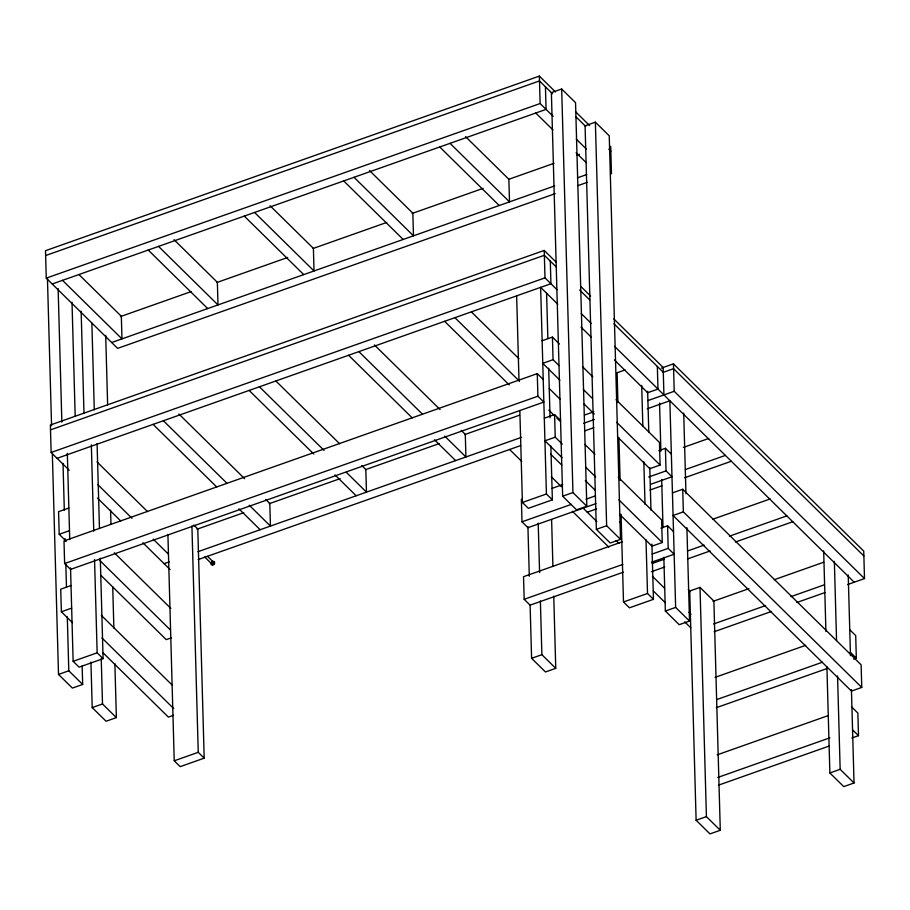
<?xml version="1.0" encoding="UTF-8"?>
<svg xmlns="http://www.w3.org/2000/svg" width="910" height="910" viewBox="0 0 910 910"><rect width="100%" height="100%" fill="white"/><g stroke="black" fill="none" stroke-linecap="round" stroke-linejoin="round"><path stroke-width="1.36" d="M555.43 91.921L539.357 76.099L45.5 250.694L46.262 278.13L117.629 348.371L555.271 193.637M45.636 255.539L539.482 80.933L552.495 93.73M561.675 89.009L551.38 92.638L562.653 496.2L576.53 509.85L586.813 506.21L575.541 102.659L561.675 89.009L572.947 492.56L586.813 506.21M46.262 278.13L540.119 103.535L553.121 116.332M52.211 283.988L546.068 109.393L545.431 86.791M595.367 122.168L585.073 125.807L596.346 529.358L610.223 543.02L620.518 539.38L609.245 135.829L595.367 122.168L606.64 525.73L620.518 539.38M120.416 316.6L191.35 291.53M216.773 282.532L287.708 257.462M313.142 248.464L386.75 222.438M412.173 213.452L483.108 188.37M508.542 179.384L554.042 163.299M576.792 155.257L579.477 154.313M111.68 342.513L554.679 185.902M577.429 177.848L586.791 174.538M578.021 185.594L587.382 182.284M556.317 262.33L544.226 250.432L50.368 425.027L51.131 452.463L69.206 470.242M50.505 429.873L544.362 255.278L556.454 267.176M51.131 452.463L544.988 277.868L557 289.687M57.08 458.322L550.937 283.727L550.3 261.125M68.864 508.053L58.57 511.693L59.207 534.295L66.271 541.245M542.133 340.727L552.427 337.098L559.491 344.048M59.207 534.295L69.49 530.655M559.115 365.661L553.053 359.689L542.769 363.329L559.934 380.232M537.275 373.623L63.996 540.938L64.633 563.54L70.57 569.398L543.85 402.072L537.901 396.214L537.275 373.623L543.225 379.47M64.633 563.54L537.901 396.214M625.102 369.915L617.105 372.747L617.935 402.459M196.947 529.245L243.789 512.683M269.224 503.696L340.158 478.614M365.581 469.628L439.189 443.602M464.623 434.605L519.496 415.21M661.399 368.106L673.445 363.852L863.738 551.13L864.5 578.578L847.54 584.573M662.867 372.474L673.582 368.686L863.874 555.976M71.025 585.539L60.742 589.179L61.368 611.77L72.481 622.702M544.305 418.213L554.588 414.573L560.651 420.545M164.118 563.665L169.26 561.857M197.914 551.722L521.555 437.3M584.413 415.074L593.775 411.775M647.272 392.858L657.976 389.07L657.338 366.48M198.175 559.582L520.713 445.559M583.617 423.321L594.321 419.533M647.863 400.605L674.208 391.289L864.5 578.578M61.368 611.77L71.662 608.13M562.289 444.137L555.225 437.175L544.931 440.815L562.096 457.707M584.504 430.953L593.843 427.654M647.192 408.795L669.862 400.775L675.641 607.402L689.518 621.052L679.224 624.692L665.346 611.031L663.845 557.273M552.051 488.374L562.721 484.609M658.738 450.655L665.415 448.3L671.353 454.147M73.141 661.308L97.154 652.811L103.092 658.669L79.09 667.155L73.141 661.308L70.536 567.92M522.408 502.468L546.421 493.982L552.37 499.829L528.357 508.326L522.408 502.468L519.837 410.501M683.387 447.424L708.731 438.461M58.513 674.435L68.796 670.795L82.674 684.445L72.391 688.085L58.513 674.435L52.359 454.181M562.653 496.2L572.947 492.56M171.387 637.819L166.246 639.639L100.612 575.04M616.047 399.706L659.466 442.442L660.091 465.044L649.808 468.684L617.492 436.88M521.373 499.226L521.999 521.817L571.355 504.379M586.017 499.192L595.356 495.882M648.705 477.022L666.04 470.891L671.989 476.749L650.65 484.291M685.355 469.549L725.372 455.409M595.97 503.628L527.948 527.675L521.999 521.817M587.28 512.182L596.607 508.883M649.956 490.024L661.968 485.781M684.639 477.761L731.31 461.256M672.444 492.89L682.728 489.25L861.122 664.835L861.759 687.437L851.464 691.077L673.07 515.492L683.364 511.852L861.759 687.437M92.206 707.593L102.5 703.965L116.378 717.615L106.083 721.255L92.206 707.593L90.943 662.127M596.346 529.358L606.64 525.73M622.224 541.814L523.534 576.701L524.171 599.303L530.109 605.15L623.475 572.151M660.91 528.141L667.576 525.775L673.525 531.633M712.837 519.223L770.178 498.942M173.548 715.306L168.407 717.125L102.773 652.527M618.208 477.193L661.627 519.928L662.264 542.531L651.969 546.159L619.653 514.355M524.171 599.303L622.861 564.405M652.197 554.042L668.202 548.377L674.151 554.236L651.48 562.243M652.117 563.506L664.118 559.263M688.119 550.777L704.124 545.113M729.467 536.161L786.82 515.879M651.389 571.719L664.732 566.998M687.403 558.99L710.073 550.971M735.416 542.007L792.758 521.737M174.231 760.806L198.243 752.308L204.193 758.166L180.18 766.652L174.231 760.806L167.906 534.409M623.498 601.965L647.51 593.479L653.46 599.326L629.447 607.823L623.498 601.965L621.052 514.241M700.006 587.394L689.723 591.034L696.116 820.251L709.993 833.901L720.288 830.273L713.884 601.044L700.006 587.394L706.41 816.611L720.288 830.273M531.599 658.328L541.882 654.688L555.76 668.338L545.477 671.978L531.599 658.328L530.098 604.558M665.346 611.031L675.641 607.402M712.928 601.385L748.941 588.656M774.285 579.693L823.63 562.255M713.565 623.987L765.572 605.594M790.915 596.641L824.255 584.846M714.168 631.722L771.521 611.452M796.864 602.488L824.869 592.592M715.055 677.359L805.748 645.292M717.012 699.483L822.378 662.23M716.295 707.696L826.997 668.554M853.671 659.124L856.333 658.18L855.707 635.589L849.758 629.731M717.216 754.834L827.918 715.704M717.842 777.436L829.874 737.828M718.456 785.171L829.158 746.041M851.828 738.021L858.494 735.667L857.868 713.065L851.919 707.218M696.116 820.251L706.41 816.611M829.874 772.965L840.158 769.325L854.035 782.975L843.752 786.615L829.874 772.965L826.906 666.848M575.529 111.703L589.6 125.557M575.666 116.548L585.756 126.467M608.836 149.194L610.849 151.174M576.303 139.15L586.381 149.069M535.774 113.022L552.916 129.891M576.098 152.709L586.177 162.628M465.533 136.614L508.872 179.27L509.509 201.861L450.04 143.336M439.746 146.976L499.215 205.501M580.512 286.138L590.59 296.057M613.772 318.875L663.151 367.481L663.925 394.929M579.636 289.994L589.714 299.913M613.897 323.721L663.288 372.326M581.228 313.54L591.329 323.482M614.557 346.335L854.217 582.218M557.819 304.259L540.642 287.367L546.421 493.982M581.035 327.111L591.136 337.053M614.364 359.916L647.681 392.71M582.718 366.912L592.819 376.854M369.505 170.557L412.844 213.213L413.481 235.815L354.013 177.291M583.356 389.514L592.444 398.455M616.673 422.308L660.091 465.044M850.384 652.333L856.333 658.18M584.174 404.074L594.264 414.016M343.718 180.931L403.187 239.455M471.448 311.971L518.905 358.676M549.196 388.502L560.31 399.433M584.88 444.399L594.981 454.329M454.909 317.67L519.53 381.279M548.821 410.103L553.871 415.074M556.897 418.054L559.923 421.034M444.615 321.31L509.247 384.919M585.517 466.989L595.618 476.931M618.834 499.795L662.264 542.531M852.556 729.809L858.494 735.667M585.323 480.571L595.424 490.501M550.63 454.135L561.766 465.09M619.46 521.874L621.485 523.864M688.279 589.623L690.303 591.614M551.255 476.738L561.379 486.691M582.639 507.621L596.801 521.566M616.036 540.495L619.073 543.475M652.481 576.36L664.618 588.304M688.915 612.214L690.94 614.216M270.054 205.728L313.393 248.373L314.018 270.975L254.561 212.451M509.589 449.483L521.737 461.438M572.345 511.249L608.79 547.115M653.323 590.954L665.472 602.909M684.695 621.837L690.77 627.809M244.267 216.091L303.735 274.615M374.408 344.924L440.042 409.523M461.245 430.396L465.294 434.377L465.92 456.968L444.717 436.106M358.881 351.624L422.502 414.232M348.598 355.264L412.207 417.872M434.423 439.735L455.637 460.608M174.026 239.671L217.365 282.327L217.99 304.93L158.533 246.394M148.239 250.034L207.707 308.57M275.957 381.085L339.578 443.693M361.793 465.556L365.831 469.537L366.468 492.139L346.266 472.256M259.43 386.784L324.051 450.393M249.135 390.424L313.768 454.033M334.971 474.906L356.174 495.768M78.999 274.615L121.337 316.282L121.963 338.873L62.506 280.348M178.929 414.039L244.562 478.637M265.765 499.51L269.804 503.48L270.441 526.082L249.226 505.209M163.402 420.738L227.011 483.346M153.107 424.367L216.728 486.986M238.943 508.849L260.146 529.722M193.819 525.047L197.788 528.949L204.193 758.166M207.491 556.283L213.44 562.13M204.682 556.965L211.62 563.79M97.029 461.905L147.522 511.591M97.666 484.495L131.995 518.29M153.21 539.164L168.35 554.065M97.472 498.077L120.7 520.929M142.916 542.804L170.068 569.524M114.307 552.779L170.852 608.437M99.793 560.469L170.477 630.038M101.317 615.353L172.001 684.923M101.954 637.956L173.651 708.515M848.222 574.984L850.475 655.632M851.43 689.598L854.035 782.975M834.356 561.333L836.563 640.572M837.553 675.937L840.158 769.325M823.664 550.823L825.916 631.472M683.706 413.06L685.958 493.709M686.902 527.675L689.518 621.052M682.728 489.25L683.364 511.852M673.445 363.852L674.208 391.289M665.415 448.3L666.04 470.891M667.576 525.775L668.202 548.377M659.545 403.039L660.887 451.144M661.672 479.445L663.015 527.55M647.647 391.334L648.796 432.364M649.785 467.74L650.968 510.191M651.913 544.146L653.46 599.326M641.698 385.487L642.847 426.517M643.836 461.893L645.019 504.333M646.009 539.71L647.51 593.479M618.914 437.835L620.108 480.287M610.712 146.328L611.474 173.764M552.427 337.098L553.053 359.689M554.588 414.573L555.225 437.175M546.591 293.259L547.854 338.531M548.684 368.243L550.072 417.77M550.857 446.071L552.37 499.829M539.357 76.099L540.119 103.535M544.226 250.432L544.988 277.868M551.608 519.769L552.916 566.464M553.746 596.175L555.76 668.338M538.208 523.102L539.596 572.617M540.381 600.918L541.882 654.688M527.925 526.731L529.301 576.258M516.641 295.887L519.007 380.789M191.919 525.923L198.243 752.308M105.697 335.38L107.642 405.007M110.576 510.157L110.974 524.365M112.726 586.882L113.875 628.093M114.865 663.617L116.378 717.615M97.086 443.602L99.463 528.494M100.293 558.205L103.092 658.669M91.865 323.141L94.287 409.818M101.226 658.487L102.5 703.965M91.341 444.819L93.753 531.133M94.538 559.434L97.154 652.811M81.138 311.152L83.993 413.459M72.004 302.211L75.177 415.893M82.162 665.972L82.674 684.445M67.329 453.305L69.74 539.619M58.126 288.55L61.857 422.126M63.006 463.338L64.314 510.226M65.111 538.64L65.19 541.484M65.827 564.223L66.464 586.961M67.294 616.798L68.796 670.795M47.434 277.982L51.563 425.766M212.508 561.959A1.228 0.876 -45.5 0 1 213.588 562.767A1.228 0.876 -45.5 0 1 212.189 564.029A1.228 0.876 -45.5 0 1 211.598 562.789M212.986 561.925A1.877 1.331 -45.5 0 1 214.635 563.154A1.877 1.331 -45.5 0 1 212.508 565.076A1.877 1.331 -45.5 0 1 211.598 563.188M211.689 561.925A1.877 1.331 -45.5 0 1 214.123 562.13A1.877 1.331 -45.5 0 1 212.292 564.564A1.877 1.331 -45.5 0 1 211.109 562.698M213.281 562.38A1.228 0.876 -45.5 0 1 214.055 562.824M213.964 563.62A1.228 0.876 -45.5 0 1 213.327 564.325M212.519 564.507A1.228 0.876 -45.5 0 1 211.962 563.825"/></g></svg>
